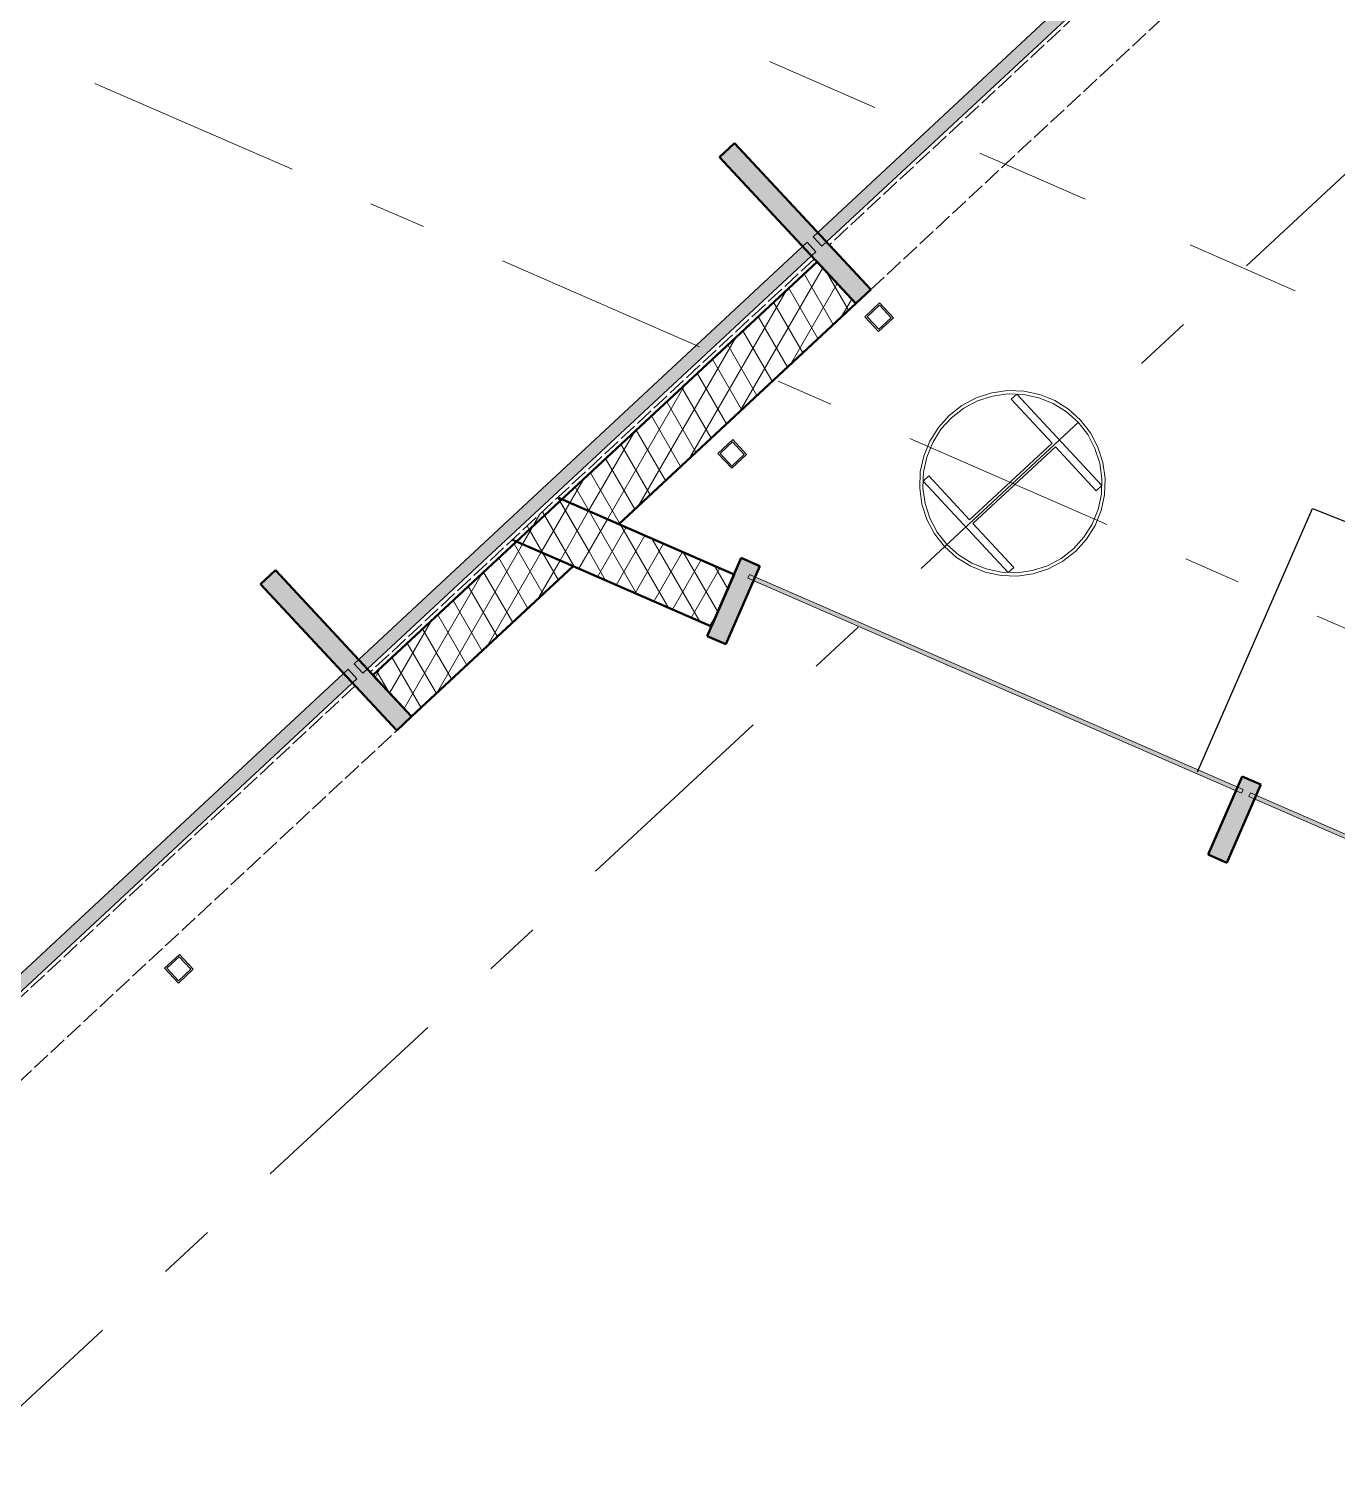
# Model space of a CAD drawing. Header units: millimetres. Extents: x -50172 to 90294, y -80883 to 25069.
# Drawn here: x -32353 to -29133, y -31605 to -28064 of the extents above; entities that cross this region are included whole.
import ezdxf
from ezdxf.enums import TextEntityAlignment as Align

# ---------------------------------------------------------------- set-up
doc = ezdxf.new("R2010")
doc.units = ezdxf.units.MM
doc.header["$MEASUREMENT"] = 0
for name, pattern in [('Dashed', [564.444447, 282.222223, -282.222223]), ('Double Dashed', [1093.611073, 529.166651, -211.666656, 141.111112, -211.666656]), ('Hidden Line', [55, 45, -10])]:
    doc.linetypes.add(name, pattern=pattern)
for name, color, linetype, lineweight, true_color in [('A-25-M_Curtain_Wall_Pen_No__107', 7, 'Continuous', 15, 0xa6a6a6), ('A-25-M_Curtain_Wall_Pen_No__27', 7, 'Continuous', 50, 0x2a2a2a), ('A-25-M_Wall_Ext_Pen_No__107', 7, 'Continuous', 15, 0xa6a6a6), ('A-25-M_Wall_Ext_Pen_No__27', 7, 'Continuous', 50, 0x2a2a2a), ('New_A-15-MG_Structural_Grid_Phase_2_Pen_No__222', 7, 'Continuous', 13, 0x65af33), ('New_A-25-M_Curtain_Wall_Pen_No__144', 7, 'Continuous', 0, 0xc8c8c8), ('New_A-25-M_Curtain_Wall_Pen_No__165', 7, 'Continuous', 0, 0x006060), ('New_A-25-M_Curtain_Wall_Pen_No__27', 7, 'Continuous', 50, 0x2a2a2a), ('New_A-25-M_Wall_Ext_Pen_No__107', 7, 'Continuous', 15, 0xa6a6a6), ('New_A-25-M_Wall_Ext_Pen_No__27', 7, 'Continuous', 50, 0x2a2a2a)]:
    doc.layers.add(name, color=color, linetype=linetype, lineweight=lineweight, true_color=true_color)
for name, color, linetype, lineweight in [('A-25-M_Curtain_Wall_Pen_No__85', 8, 'Continuous', 20), ('A-95-MC_Marker_Section_P2.Marker_Pen_No__1', 7, 'Continuous', 13), ('COLUMN.IFC Import_Pen_No__2', 8, 'Continuous', 15), ('New_A-25-M_Curtain_Wall_Pen_No__1', 7, 'Continuous', 13), ('New_A-25-M_Curtain_Wall_Pen_No__87', 8, 'Continuous', 20)]:
    doc.layers.add(name, color=color, linetype=linetype, lineweight=lineweight)
for name, color, linetype in [('A-25-M_Wall_Ext', 7, 'Continuous'), ('A-95-MC_Marker_Section_P2.Marker', 7, 'Continuous'), ('COLUMN.IFC Import', 7, 'Continuous'), ('New_A-15-MG_Structural_Grid_Phase_2', 7, 'Continuous'), ('New_A-25-M_Curtain_Wall', 7, 'Continuous'), ('New_A-25-M_Wall_Ext', 7, 'Continuous')]:
    doc.layers.add(name, color=color, linetype=linetype)
doc.styles.add('GENERATED_STYLE_4', font='')
doc.styles.get('GENERATED_STYLE_4').set_extended_font_data('Swis721 BT')
doc.dimstyles.new('GENERATED_STYLE__3', dxfattribs={"dimtxt": 0.18, "dimasz": 273.6, "dimexe": 0.18, "dimexo": 0.0625, "dimgap": 0.09, "dimtad": 0, "dimtih": 1, "dimtoh": 1, "dimdec": 4, "dimzin": 0, "dimdsep": 46, "dimcen": 0.09, "dimadec": 0, "dimazin": 0, "dimtfac": 1, "dimtdec": 4, "dimtmove": 0, "dimatfit": 3, "dimldrblk": 'ARROWHEAD_5', "dimfxl": 1, "dimtolj": 1, "dimtzin": 0, "dimarcsym": 0})
pattern_1 = [(60, (0, 0), (-43.30127, 25), []), (120, (0, 0), (43.30127, 25), [])]

# ---------------------------------------------------------------- blocks, each defined once
blk = doc.blocks.new('Curtain Wall_12_1')
at = {"layer": 'New_A-25-M_Curtain_Wall_Pen_No__144', "linetype": 'Continuous'}
for points in [[(-30599.7, -29366.4), (-30683.7, -29558.9), (-30637.8, -29578.9), (-30553.9, -29386.4)], [(-29321, -29924), (-29366.8, -29904), (-29450.8, -30096.5), (-29404.9, -30116.5)], [(-28088.1, -30461.6), (-28134, -30441.6), (-28217.9, -30634.1), (-28172.1, -30654.1)]]:
    blk.add_hatch(color=256, dxfattribs=at).paths.add_polyline_path(points)
at = {"layer": 'New_A-25-M_Curtain_Wall_Pen_No__165', "linetype": 'Continuous', "lineweight": 0, "true_color": 0x001818}
for points in [[(-30583.2, -29416.2), (-29368.7, -29945.8), (-29364.7, -29936.6), (-30579.2, -29407)], [(-28131.8, -30474.2), (-29346.4, -29944.6), (-29350.3, -29953.8), (-28135.8, -30483.4)]]:
    blk.add_hatch(color=168, dxfattribs=at).paths.add_polyline_path(points)
at = {"layer": 'New_A-25-M_Curtain_Wall_Pen_No__1', "linetype": 'Continuous'}
for p, q in [((-30579.2, -29407), (-30583.2, -29416.2)), ((-30583.2, -29416.2), (-29368.7, -29945.8)), ((-29364.7, -29936.6), (-30579.2, -29407)), ((-29368.7, -29945.8), (-29364.7, -29936.6)), ((-29346.4, -29944.6), (-29350.3, -29953.8)), ((-29350.3, -29953.8), (-28135.8, -30483.4)), ((-28131.8, -30474.2), (-29346.4, -29944.6)), ((-28135.8, -30483.4), (-28131.8, -30474.2))]:
    blk.add_line(p, q, dxfattribs=at)
at = {"layer": 'New_A-25-M_Curtain_Wall_Pen_No__27', "linetype": 'Continuous'}
for p, q in [((-30599.7, -29366.4), (-30683.7, -29558.9)), ((-30637.8, -29578.9), (-30553.9, -29386.4)), ((-30553.9, -29386.4), (-30599.7, -29366.4)), ((-30683.7, -29558.9), (-30637.8, -29578.9)), ((-29366.8, -29904), (-29450.8, -30096.5)), ((-29321, -29924), (-29366.8, -29904)), ((-29404.9, -30116.5), (-29321, -29924)), ((-29450.8, -30096.5), (-29404.9, -30116.5)), ((-28134, -30441.6), (-28217.9, -30634.1)), ((-28088.1, -30461.6), (-28134, -30441.6)), ((-28172.1, -30654.1), (-28088.1, -30461.6)), ((-28217.9, -30634.1), (-28172.1, -30654.1))]:
    blk.add_line(p, q, dxfattribs=at)
blk = doc.blocks.new('Curtain Wall_20_1')
at = {"layer": 'New_A-25-M_Curtain_Wall_Pen_No__144', "linetype": 'Continuous'}
for points in [[(-30653, -28379.8), (-30317.8, -28740), (-30281.2, -28705.9), (-30616.4, -28345.7)], [(-31782.6, -29431), (-31447.4, -29791.1), (-31410.8, -29757.1), (-31746, -29396.9)]]:
    blk.add_hatch(color=256, dxfattribs=at).paths.add_polyline_path(points)
at = {"layer": 'New_A-25-M_Curtain_Wall_Pen_No__165', "linetype": 'Continuous', "lineweight": 0, "true_color": 0x001818}
for points in [[(-30401.2, -28599), (-29286.3, -27561.5), (-29308.1, -27538), (-30423, -28575.6)], [(-31530.8, -29650.2), (-30415.8, -28612.6), (-30437.6, -28589.2), (-31552.6, -29626.7)], [(-32660.3, -30701.3), (-31545.4, -29663.8), (-31567.2, -29640.4), (-32682.1, -30677.9)]]:
    blk.add_hatch(color=168, dxfattribs=at).paths.add_polyline_path(points)
at = {"layer": 'New_A-25-M_Curtain_Wall_Pen_No__1', "linetype": 'Continuous'}
for p, q in [((-29308.1, -27538), (-30423, -28575.6)), ((-30401.2, -28599), (-29286.3, -27561.5)), ((-30437.6, -28589.2), (-31552.6, -29626.7)), ((-30415.8, -28612.6), (-30437.6, -28589.2)), ((-30423, -28575.6), (-30401.2, -28599)), ((-31530.8, -29650.2), (-30415.8, -28612.6)), ((-31552.6, -29626.7), (-31530.8, -29650.2)), ((-31567.2, -29640.4), (-32682.1, -30677.9)), ((-32660.3, -30701.3), (-31545.4, -29663.8)), ((-31545.4, -29663.8), (-31567.2, -29640.4))]:
    blk.add_line(p, q, dxfattribs=at)
at = {"layer": 'New_A-25-M_Curtain_Wall_Pen_No__27', "linetype": 'Continuous'}
for p, q in [((-30616.4, -28345.7), (-30653, -28379.8)), ((-30281.2, -28705.9), (-30616.4, -28345.7)), ((-30653, -28379.8), (-30317.8, -28740)), ((-30317.8, -28740), (-30281.2, -28705.9)), ((-31746, -29396.9), (-31782.6, -29431)), ((-31410.8, -29757.1), (-31746, -29396.9)), ((-31782.6, -29431), (-31447.4, -29791.1)), ((-31447.4, -29791.1), (-31410.8, -29757.1))]:
    blk.add_line(p, q, dxfattribs=at)
blk = doc.blocks.new('Wall_148_1', base_point=(-29188.3, -27688.8))
at = {"layer": 'New_A-25-M_Curtain_Wall_Pen_No__87', "linetype": 'Hidden Line', "flags": 128}
for points in [[(-29290.4, -27579), (-30383.4, -28596.1)], [(-29188.3, -27688.8), (-29290.4, -27579)], [(-30281.2, -28705.9), (-29188.3, -27688.8)], [(-30383.4, -28596.1), (-30281.2, -28705.9)]]:
    blk.add_lwpolyline(points, dxfattribs=at)
blk = doc.blocks.new('Wall_149_1', base_point=(-31447.4, -29791.1))
at = {"layer": 'New_A-25-M_Curtain_Wall_Pen_No__87', "linetype": 'Hidden Line', "flags": 128}
for points in [[(-31549.6, -29681.3), (-32642.5, -30698.4)], [(-31447.4, -29791.1), (-31549.6, -29681.3)], [(-32540.4, -30808.2), (-31447.4, -29791.1)], [(-32642.5, -30698.4), (-32540.4, -30808.2)]]:
    blk.add_lwpolyline(points, dxfattribs=at)
blk = doc.blocks.new('Wall_198_1', base_point=(-30317.8, -28740))
at = {"layer": 'A-25-M_Wall_Ext_Pen_No__107', "linetype": 'Continuous'}
h = blk.add_hatch(dxfattribs=at)
h.set_pattern_fill('Batt_Insulation_0001', color=256, style=0, pattern_type=2)
h.set_pattern_definition(pattern_1)
h.paths.add_polyline_path([(-31041.2, -29221.9), (-31153, -29325.9), (-31013, -29386.9), (-30901.3, -29282.9)])
at = {"layer": 'New_A-25-M_Wall_Ext_Pen_No__107', "linetype": 'Continuous'}
h = blk.add_hatch(dxfattribs=at)
h.set_pattern_fill('Batt_Insulation_0001', color=256, style=0, pattern_type=2)
h.set_pattern_definition(pattern_1)
h.paths.add_polyline_path([(-30901.3, -29282.9), (-30317.8, -28740), (-30413.2, -28637.5), (-31041.2, -29221.9)])
h = blk.add_hatch(dxfattribs=at)
h.set_pattern_fill('Batt_Insulation_0001', color=256, style=0, pattern_type=2)
h.set_pattern_definition(pattern_1)
h.paths.add_polyline_path([(-31153, -29325.9), (-31506.2, -29654.6), (-31410.8, -29757.1), (-31013, -29386.9)])
at = {"layer": 'New_A-25-M_Wall_Ext_Pen_No__27', "linetype": 'Continuous', "flags": 128}
for points in [[(-30413.2, -28637.5), (-31506.2, -29654.6)], [(-30317.8, -28740), (-30413.2, -28637.5)], [(-30901.3, -29282.9), (-30317.8, -28740)], [(-31410.8, -29757.1), (-31013, -29386.9)], [(-31506.2, -29654.6), (-31410.8, -29757.1)]]:
    blk.add_lwpolyline(points, dxfattribs=at)
blk = doc.blocks.new('Wall_199_1', base_point=(-30317.5, -28739.6))
at = {"layer": 'A-25-M_Curtain_Wall_Pen_No__107', "linetype": 'Continuous'}
h = blk.add_hatch(dxfattribs=at)
h.set_pattern_fill('Batt_Insulation_0001', color=256, style=0, pattern_type=2)
h.set_pattern_definition(pattern_1)
h.paths.add_polyline_path([(-31051.2, -29217.6), (-31163, -29321.6), (-31013, -29386.9), (-30901.3, -29282.9)])
at = {"layer": 'A-25-M_Curtain_Wall_Pen_No__27', "linetype": 'Continuous'}
for p, q in [((-30901.3, -29282.9), (-31051.2, -29217.6)), ((-31163, -29321.6), (-31013, -29386.9))]:
    blk.add_line(p, q, dxfattribs=at)
at = {"layer": 'New_A-25-M_Curtain_Wall_Pen_No__87', "linetype": 'Hidden Line', "flags": 128}
for points in [[(-30419.6, -28629.8), (-31512.6, -29646.9)], [(-30317.5, -28739.6), (-30419.6, -28629.8)], [(-30901.3, -29282.9), (-30317.5, -28739.6)], [(-31410.4, -29756.7), (-31013, -29386.9)], [(-31512.6, -29646.9), (-31410.4, -29756.7)]]:
    blk.add_lwpolyline(points, dxfattribs=at)
blk = doc.blocks.new('Wall_373_1', base_point=(-30673.3, -29535.1))
at = {"layer": 'A-25-M_Wall_Ext_Pen_No__107', "linetype": 'Continuous'}
h = blk.add_hatch(dxfattribs=at)
h.set_pattern_fill('Batt_Insulation_0001', color=256, style=0, pattern_type=2)
h.set_pattern_definition(pattern_1)
h.paths.add_polyline_path([(-30617.3, -29406.8), (-30901.3, -29282.9), (-31013, -29386.9), (-30673.3, -29535.1)])
at = {"layer": 'A-25-M_Wall_Ext_Pen_No__27', "linetype": 'Continuous', "flags": 128}
for points in [[(-30617.3, -29406.8), (-30901.3, -29282.9)], [(-31013, -29386.9), (-30673.3, -29535.1)], [(-30673.3, -29535.1), (-30617.3, -29406.8)]]:
    blk.add_lwpolyline(points, dxfattribs=at)
blk = doc.blocks.new('Standard grid marker_23')
at = {"layer": 'New_A-15-MG_Structural_Grid_Phase_2_Pen_No__222', "linetype": 'Double Dashed'}
blk.add_line((2642.7, 0), (48997.9, 0), dxfattribs=at)
at = {"layer": 'New_A-15-MG_Structural_Grid_Phase_2_Pen_No__222', "style": 'GENERATED_STYLE_4'}
blk.add_attdef('AC_MarkerText_1', text='', height=350, rotation=113.5, dxfattribs=at).set_placement((-500, -1294.1), align=Align.MIDDLE_CENTER)
blk = doc.blocks.new('Discrete Accessory 462')
at = {"layer": 'COLUMN.IFC Import_Pen_No__2', "linetype": 'Continuous'}
for p, q in [((-25, 25), (25, 25)), ((-25, -25), (-25, 25)), ((-21, 21), (-21, -21)), ((21, 21), (-21, 21)), ((21, -21), (21, 21)), ((25, 25), (25, -25)), ((25, -25), (-25, -25)), ((-21, -21), (21, -21))]:
    blk.add_line(p, q, dxfattribs=at)
blk = doc.blocks.new('Discrete Accessory 1120')
at = {"layer": 'COLUMN.IFC Import_Pen_No__2', "linetype": 'Continuous'}
for p, q in [((-25, 25), (25, 25)), ((-25, -25), (-25, 25)), ((-21, 21), (-21, -21)), ((21, 21), (-21, 21)), ((21, -21), (21, 21)), ((25, 25), (25, -25)), ((25, -25), (-25, -25)), ((-21, -21), (21, -21))]:
    blk.add_line(p, q, dxfattribs=at)
blk = doc.blocks.new('Discrete Accessory 1121')
at = {"layer": 'COLUMN.IFC Import_Pen_No__2', "linetype": 'Continuous'}
for p, q in [((-25, 25), (25, 25)), ((-25, -25), (-25, 25)), ((-21, 21), (-21, -21)), ((21, 21), (-21, 21)), ((21, -21), (21, 21)), ((25, 25), (25, -25)), ((25, -25), (-25, -25)), ((-21, -21), (21, -21))]:
    blk.add_line(p, q, dxfattribs=at)
blk = doc.blocks.new('Column 180')
at = {"layer": 'COLUMN.IFC Import_Pen_No__2', "linetype": 'Continuous'}
for p, q in [((-114.25, 197.887), (-78.152, 214.72)), ((-78.152, 214.72), (-39.679, 225.029)), ((-38.289, 217.15), (-75.415, 207.202)), ((-39.679, 225.029), (0, 228.5)), ((0, 220.5), (-38.289, 217.15)), ((0, 228.5), (39.679, 225.029)), ((38.289, 217.15), (0, 220.5)), ((75.415, 207.202), (38.289, 217.15)), ((39.679, 225.029), (78.152, 214.72)), ((78.152, 214.72), (114.25, 197.887)), ((-146.877, 175.041), (-114.25, 197.887)), ((-110.25, 190.959), (-141.735, 168.913)), ((-75.415, 207.202), (-110.25, 190.959)), ((110.25, 190.959), (75.415, 207.202)), ((141.735, 168.913), (110.25, 190.959)), ((114.25, 197.887), (146.877, 175.041)), ((-197.887, 114.25), (-175.041, 146.877)), ((-168.913, 141.735), (-190.959, 110.25)), ((-175.041, 146.877), (-146.877, 175.041)), ((-141.735, 168.913), (-168.913, 141.735)), ((168.913, 141.735), (141.735, 168.913)), ((146.877, 175.041), (175.041, 146.877)), ((190.959, 110.25), (168.913, 141.735)), ((175.041, 146.877), (197.887, 114.25)), ((-214.72, 78.152), (-197.887, 114.25)), ((-190.959, 110.25), (-207.202, 75.415)), ((207.202, 75.415), (190.959, 110.25)), ((197.887, 114.25), (214.72, 78.152)), ((-225.029, 39.679), (-214.72, 78.152)), ((-207.202, 75.415), (-217.15, 38.289)), ((217.15, 38.289), (207.202, 75.415)), ((214.72, 78.152), (225.029, 39.679)), ((-228.5, 0), (-225.029, 39.679)), ((-217.15, 38.289), (-220.5, 0)), ((220.5, 0), (217.15, 38.289)), ((225.029, 39.679), (228.5, 0)), ((217.15, -38.289), (220.5, 0)), ((228.5, 0), (225.029, -39.679)), ((-225.029, -39.679), (-228.5, 0)), ((-220.5, 0), (-217.15, -38.289)), ((-214.72, -78.152), (-225.029, -39.679)), ((-217.15, -38.289), (-207.202, -75.415)), ((207.202, -75.415), (217.15, -38.289)), ((225.029, -39.679), (214.72, -78.152)), ((-197.887, -114.25), (-214.72, -78.152)), ((-207.202, -75.415), (-190.959, -110.25)), ((190.959, -110.25), (207.202, -75.415)), ((214.72, -78.152), (197.887, -114.25)), ((-175.041, -146.877), (-197.887, -114.25)), ((-190.959, -110.25), (-168.913, -141.735)), ((168.913, -141.735), (190.959, -110.25)), ((197.887, -114.25), (175.041, -146.877)), ((-146.877, -175.041), (-175.041, -146.877)), ((-168.913, -141.735), (-141.735, -168.913)), ((-114.25, -197.887), (-146.877, -175.041)), ((-141.735, -168.913), (-110.25, -190.959)), ((110.25, -190.959), (141.735, -168.913)), ((146.877, -175.041), (114.25, -197.887)), ((141.735, -168.913), (168.913, -141.735)), ((175.041, -146.877), (146.877, -175.041)), ((-78.152, -214.72), (-114.25, -197.887)), ((-110.25, -190.959), (-75.415, -207.202)), ((-75.415, -207.202), (-38.289, -217.15)), ((38.289, -217.15), (75.415, -207.202)), ((75.415, -207.202), (110.25, -190.959)), ((114.25, -197.887), (78.152, -214.72)), ((-39.679, -225.029), (-78.152, -214.72)), ((0, -228.5), (-39.679, -225.029)), ((-38.289, -217.15), (0, -220.5)), ((0, -220.5), (38.289, -217.15)), ((39.679, -225.029), (0, -228.5)), ((78.152, -214.72), (39.679, -225.029))]:
    blk.add_line(p, q, dxfattribs=at)
blk = doc.blocks.new('Discrete Accessory 1846')
at = {"layer": 'COLUMN.IFC Import_Pen_No__2', "linetype": 'Continuous'}
for p, q in [((-153.7, 157.25), (153.7, 157.25)), ((-153.7, 138.55), (-153.7, 157.25)), ((153.7, 157.25), (153.7, 138.55)), ((-6, 138.55), (-153.7, 138.55)), ((-6, -138.55), (-6, 138.55)), ((6, 138.55), (6, -138.55)), ((153.7, 138.55), (6, 138.55)), ((-153.7, -138.55), (-6, -138.55)), ((-153.7, -157.25), (-153.7, -138.55)), ((6, -138.55), (153.7, -138.55)), ((153.7, -138.55), (153.7, -157.25)), ((153.7, -157.25), (-153.7, -157.25))]:
    blk.add_line(p, q, dxfattribs=at)
blk = doc.blocks.new('ARROWHEAD_5')
at = {"color": 0, "linetype": 'Continuous', "lineweight": 0}
blk.add_line((0, 0), (-1, 0), dxfattribs=at)
blk.add_solid([(-1, 0.2679), (0, 0), (-1, -0.2679), (-1, 0.2679)], dxfattribs=at)
blk = doc.blocks.new('Standard grid marker_41')
at = {"layer": 'New_A-15-MG_Structural_Grid_Phase_2_Pen_No__222', "linetype": 'Double Dashed'}
blk.add_line((705.1, 0), (11275, 0), dxfattribs=at)
at = {"layer": 'New_A-15-MG_Structural_Grid_Phase_2_Pen_No__222', "style": 'GENERATED_STYLE_4'}
for tag, p in [('AC_MarkerText_1_0', (-500, 43.4)), ('AC_MarkerText_1_1', (12480.1, 43.4))]:
    blk.add_attdef(tag, text='', height=350, rotation=180, dxfattribs=at).set_placement(p, align=Align.MIDDLE_CENTER)
blk = doc.blocks.new('Cutting Plane_5_1', base_point=(18850.6, -50545.4))
at = {"layer": 'A-95-MC_Marker_Section_P2.Marker_Pen_No__1', "linetype": 'Dashed'}
blk.add_line((-6471, -38635.4), (-31881.6, -27555.2), dxfattribs=at)

msp = doc.modelspace()

# ---------------------------------------------------------------- block references
at = {"layer": 'A-25-M_Wall_Ext', "color": 250, "lineweight": 50, "true_color": 0x2a2a2a}
msp.add_blockref('Wall_373_1', (-30673.3, -29535.1), dxfattribs=at)
at = {"layer": 'A-95-MC_Marker_Section_P2.Marker'}
msp.add_blockref('Cutting Plane_5_1', (18850.6, -50545.4), dxfattribs=at)
at = {"layer": 'COLUMN.IFC Import', "linetype": 'Continuous', "zscale": 1000}
for name, p, rotation in [('Discrete Accessory 462', (-30260.4, -28774), 222.940410901894), ('Column 180', (-29932.3, -29182.7), 42.94061556857656), ('Discrete Accessory 1846', (-29932.3, -29182.7), 312.9404109018942), ('Discrete Accessory 1120', (-30622, -29110.5), 222.940410901894), ('Discrete Accessory 1121', (-31983.6, -30377.6), 222.940410901894)]:
    msp.add_blockref(name, p, dxfattribs=dict(at, rotation=rotation))
at = {"layer": 'New_A-15-MG_Structural_Grid_Phase_2', "color": 8, "linetype": 'Continuous', "lineweight": 15, "zscale": 1000}
for name, p, rotation in [('Standard grid marker_23', (3387.7, 1823.7), 222.9404146370858), ('Standard grid marker_41', (-22036.6, -32625.7), 156.4404115839929)]:
    msp.add_blockref(name, p, dxfattribs=dict(at, rotation=rotation))
at = {"layer": 'New_A-25-M_Curtain_Wall', "linetype": 'Continuous', "lineweight": 0}
for name in ['Curtain Wall_20_1', 'Curtain Wall_12_1']:
    msp.add_blockref(name, (0, 0), dxfattribs=at)
at = {"layer": 'New_A-25-M_Curtain_Wall', "color": 250, "lineweight": 50, "true_color": 0x2a2a2a}
for name, p in [('Wall_148_1', (-29188.3, -27688.8)), ('Wall_199_1', (-30317.5, -28739.6)), ('Wall_149_1', (-31447.4, -29791.1))]:
    msp.add_blockref(name, p, dxfattribs=at)
at = {"layer": 'New_A-25-M_Wall_Ext', "color": 250, "lineweight": 50, "true_color": 0x2a2a2a}
msp.add_blockref('Wall_198_1', (-30317.8, -28740), dxfattribs=at)

# ---------------------------------------------------------------- leaders
at = {"layer": 'A-25-M_Curtain_Wall_Pen_No__85', "linetype": 'Continuous', "annotation_type": 0, "has_hookline": 1, "hookline_direction": 0, "text_width": 1535.7, "horizontal_direction": (0.917019, -0.398843, 0)}
msp.add_leader([(-29476.9, -29893.1), (-29194.2, -29245), (-28673.4, -29451.3)], dimstyle='GENERATED_STYLE__3', dxfattribs=at)

doc.saveas('drawing.dxf')
